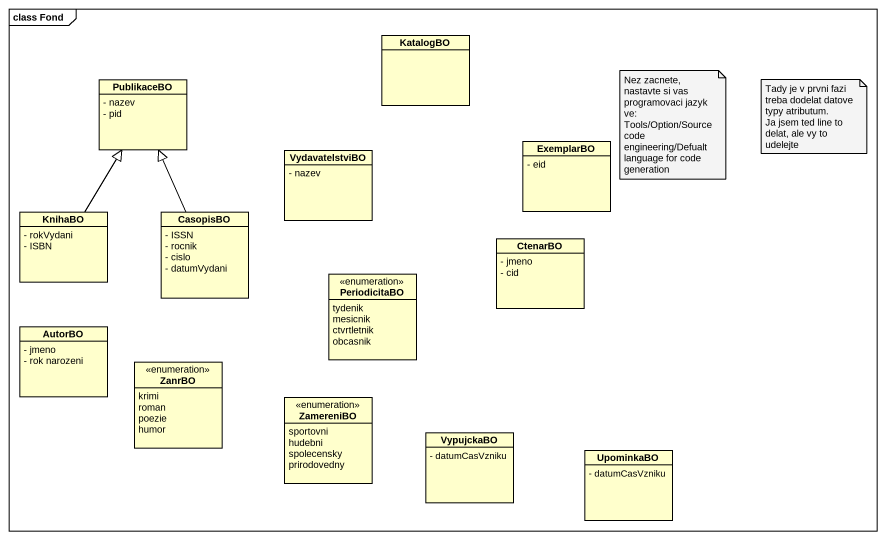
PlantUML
@startuml
mainframe class Fond
hide circle
hide empty members
skinparam classAttributeIconSize 0
class KatalogBO
class PublikaceBO {
  - nazev
  - pid
}
class VydavatelstviBO {
  - nazev
}
class ExemplarBO {
  - eid
}
class KnihaBO {
  - rokVydani
  - ISBN
}
class CasopisBO {
  - ISSN
  - rocnik
  - cislo
  - datumVydani
}
class CtenarBO {
  - jmeno
  - cid
}
enum PeriodicitaBO {
  tydenik
  mesicnik
  ctvrtletnik
  obcasnik
}
class AutorBO {
  - jmeno
  - rok narozeni
}
enum ZanrBO {
  krimi
  roman
  poezie
  humor
}
enum ZamereniBO {
  sportovni
  hudebni
  spolecensky
  prirodovedny
}
class VypujckaBO {
  - datumCasVzniku
}
class UpominkaBO {
  - datumCasVzniku
}
KnihaBO -up-|> PublikaceBO
CasopisBO -up-|> PublikaceBO
note as N1
  Nez zacnete, nastavte si vas programovaci jazyk ve:
  Tools/Option/Source code engineering/Defualt language for code generation
end note
note as N2
  Tady je v prvni fazi treba dodelat datove typy atributum.
  Ja jsem ted line to delat, ale vy to udelejte
end note
@enduml
